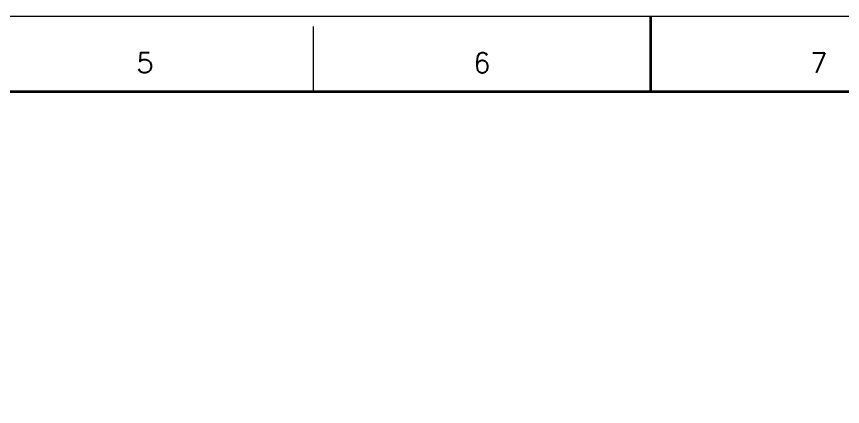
# Model space of a CAD drawing. Header units: millimetres. Extents: x 0 to 38884, y -3675 to 8056.
# Drawn here: x 9601.6 to 10093.8, y 2756.1 to 2988.2 of the extents above; entities that cross this region are included whole.
import ezdxf
from ezdxf.enums import TextEntityAlignment as Align

# ---------------------------------------------------------------- set-up
doc = ezdxf.new("R2010")
doc.units = ezdxf.units.MM
doc.header["$LTSCALE"] = 2.4
doc.layers.add('90_FRAME', color=5, linetype='Continuous', lineweight=35)
doc.layers.add('91_BLANK', color=5, linetype='Continuous', lineweight=0, plot=False)
doc.styles.add('KSS_TXT', font='txt.shx', dxfattribs={"bigfont": 'extfont2.shx'})

msp = doc.modelspace()

# ---------------------------------------------------------------- linework, layer by layer
at = {"layer": '90_FRAME'}
msp.add_line((9979.3102, 2988.1746), (9979.3102, 2943.2888), dxfattribs=at)
at = {"layer": '90_FRAME', "color": 4, "lineweight": 13}
msp.add_line((9778.51, 2943.2888), (9778.51, 2982.1746), dxfattribs=at)
at = {"layer": '90_FRAME'}
msp.add_lwpolyline([(8814.7207, 1278.1271), (11143.8997, 1278.1271), (11143.8997, 2943.2888), (8814.7207, 2943.2888)], close=True, dxfattribs=at)
at = {"layer": '91_BLANK'}
msp.add_lwpolyline([(8698.1829, 1239.4152), (11182.7855, 1239.4152), (11182.7855, 2988.1746), (8698.1829, 2988.1746)], close=True, dxfattribs=at)

# ---------------------------------------------------------------- texts
at = {"layer": '90_FRAME', "color": 0, "lineweight": 13, "style": 'KSS_TXT'}
for s, p in [('5', (9678.1099, 2951.0339)), ('6', (9878.9101, 2951.0339)), ('7', (10079.7103, 2951.0339))]:
    msp.add_text(s, height=12, dxfattribs=at).set_placement(p, align=Align.BOTTOM_CENTER)

doc.saveas('drawing.dxf')
